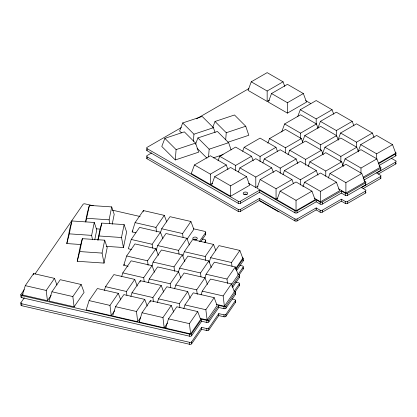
<?xml version="1.0" encoding="UTF-8"?>
<svg xmlns="http://www.w3.org/2000/svg" width="417" height="417" viewBox="0 0 417 417"><rect width="100%" height="100%" fill="white"/><g stroke="black" fill="none" stroke-linecap="round" stroke-linejoin="round"><path stroke-width="0.63" d="M175.281 159.951L176.104 149.609L164.856 138.361L161.786 146.456L175.281 159.951L198.659 152.158L195.583 143.114L184.34 131.866L164.856 138.361M193.384 141.311L193.947 134.196L182.703 122.947L179.628 131.042L181.426 132.846M208.542 156.943L209.162 149.187L197.913 137.938L195.5 144.298M225.691 139.836L226.254 132.726L215.01 121.477L212.816 127.258M33.376 274.824L33.605 273.573L54.507 278.374L56.978 285.014M143.167 211.82L143.396 210.569L164.298 215.37L166.769 222.011M140.102 281.939L140.326 280.688L161.228 285.489L163.699 292.124M150.136 301.95L150.365 300.699L171.267 305.499L173.738 312.135M80.841 244.518L66.798 243.564L69.947 228.083L71.917 220.958L94.258 222.47L96.754 229.903L94.737 239.811M66.798 243.564L69.295 233.854L71.917 220.958M77.234 261.277L80.382 245.801L82.352 238.67L104.698 240.187L107.19 247.62L104.041 263.096L77.234 261.277L79.73 251.566L82.352 238.67M85.511 221.813L87.403 212.529L89.374 205.399L111.714 206.915L114.211 214.348L112.194 224.252M85.813 221.938L89.374 205.399M92.496 239.749L91.636 235.37L94.258 222.47M97.792 240.129L99.809 230.226L101.779 223.095L124.12 224.607L126.617 232.04L123.468 247.521L106.231 246.353M98.063 240.239L101.779 223.095M104.041 263.096L102.071 253.083L104.698 240.187M109.833 223.569L109.092 219.811L111.714 206.915M123.468 247.521L121.493 237.508L124.12 224.607M51.14 295.335L47.444 300.699L22.367 294.939L25.286 285.64L33.605 273.573M51.943 291.764L49.018 301.064L74.101 306.823L84.083 292.343L81.159 284.498L60.262 279.698L51.943 291.764L72.845 296.565L81.159 284.498M120.768 299.969L118.298 293.328L97.396 288.528L89.082 300.594L86.157 309.894L111.24 315.653L114.566 310.827M104.37 290.388L105.537 286.672L113.851 274.605L134.754 279.406L137.224 286.041M135.916 232.801L132.158 231.935L135.077 222.636L143.396 210.569M162.932 238.842L160.462 232.206L139.559 227.401L131.246 239.467L128.321 248.767L131.459 249.486M128.113 266.286L123.724 265.275L126.648 255.981L134.967 243.914L155.864 248.714L158.34 255.35M121.644 276.612L122.812 272.89L131.131 260.823L152.033 265.629L154.504 272.265M147.243 306.052L144.772 299.411L123.87 294.611L115.556 306.677L112.632 315.977L137.714 321.736L140.67 317.446M130.844 296.471L132.012 292.755L140.326 280.688M160.331 233.093L161.697 228.751L170.016 216.684L190.913 221.49L193.837 229.334L187.181 238.988M156.13 250.534L157.689 245.577L166.002 233.51L186.905 238.31L189.375 244.951M151.955 265.78L153.122 262.058L161.442 249.992L182.338 254.797L184.814 261.433M148.118 282.695L149.286 278.973L157.605 266.906L178.507 271.712L180.754 277.743M167.535 322.998L164.209 327.825L139.127 322.06L142.046 312.766L150.365 300.699M157.334 302.56L158.507 298.838L166.821 286.771L187.723 291.577L190.194 298.212M182.948 256.033L184.314 251.696L192.633 239.629L213.53 244.43L215.777 250.466M178.252 272.489L179.618 268.147L187.937 256.08L208.834 260.886L211.31 267.521M174.614 288.783L175.781 285.061L184.1 272.994L205.002 277.795L207.473 284.436M165.58 328.137L168.499 318.843L176.818 306.776L197.721 311.577L200.64 319.422L190.663 333.902L165.58 328.137L166.32 327.069M183.788 308.637L184.96 304.916L193.274 292.849L214.176 297.655L217.101 305.499L207.119 319.98L200.223 318.395M209.084 262.663L210.642 257.701L218.961 245.634L239.858 250.44L242.783 258.285L235.391 269.007M204.903 277.946L206.071 274.224L214.39 262.157L235.287 266.963L238.211 274.808L231.555 284.462M201.067 294.861L202.235 291.139L210.554 279.072L231.456 283.873L234.375 291.718L224.393 306.198L216.246 304.327M227.963 169.531L226.264 164.96L210.356 155.776L194.452 164.96L191.273 173.529L210.356 184.549L212.602 183.256M218.018 160.837L219.712 156.266L235.621 147.086L251.524 156.266L253.223 160.837M214.708 176.657L211.528 185.226L230.617 196.245L249.705 185.226L246.52 176.657L230.617 167.472L214.708 176.657L230.617 185.836L246.52 176.657M284.759 86.392L283.065 81.821L267.156 72.636L251.253 81.821L248.068 90.39L267.156 101.414L269.403 100.116M242.673 151.303L244.159 147.3L260.062 138.116L275.971 147.3L277.456 151.303M238.404 171.872L239.89 167.874L255.793 158.689L271.702 167.874L273.396 172.445M271.535 93.533L268.355 102.102L287.443 113.122L306.531 102.102L303.347 93.533L287.443 84.349L271.535 93.533L287.443 102.718L303.347 93.533M267.85 143.151L269.549 138.58L285.452 129.395L301.361 138.58L302.846 142.578M262.819 162.932L264.305 158.934L280.214 149.75L296.117 158.934L297.816 163.506M293.453 183.574L291.968 179.571L276.059 170.391L260.156 179.571L256.971 188.145L276.059 199.164L277.743 198.19M281.663 131.965L284.634 123.964L300.537 114.784L316.446 123.964L317.931 127.967M297.728 116.588L300.271 109.734L316.18 100.549L332.088 109.734L333.782 114.305M288.001 154.78L289.695 150.209L305.604 141.024L321.507 150.209L323.206 154.78M282.987 174.572L284.467 170.574L300.376 161.389L316.284 170.574L317.978 175.145M280.125 191.158L276.945 199.727L296.034 210.747L315.122 199.727L311.937 191.158L296.034 181.974L280.125 191.158L296.034 200.342L311.937 191.158M302.445 141.884L304.78 135.598L320.689 126.414L336.592 135.598L338.291 140.169M317.874 128.222L320.423 121.363L336.326 112.183L352.235 121.363L353.929 125.934M308.163 166.425L309.862 161.853L325.766 152.669L341.674 161.853L343.368 166.425M302.904 186.769L304.603 182.198L320.506 173.013L336.415 182.198L339.594 190.767L320.506 201.786L314.335 198.226M322.612 153.524L324.942 147.237L340.851 138.058L356.754 147.237L358.453 151.809M338.25 139.294L340.585 133.007L356.493 123.823L372.397 133.007L374.096 137.579M328.294 178.043L329.993 173.472L345.896 164.293L361.805 173.472L364.984 182.047L345.896 193.066L338.599 188.854M342.529 165.721L345.078 158.861L360.981 149.682L376.89 158.861L380.069 167.436L363.228 177.157M358.172 151.486L360.715 144.631L376.624 135.447L392.527 144.631L395.712 153.201L378.308 163.25M234.531 291.332A1.501 0.865 0 0 1 235.37 292.458L225.941 306.13A1.501 0.865 0 0 1 223.992 306.615L218.769 305.416L208.792 319.896A1.501 0.865 0 0 1 206.842 320.381L201.614 319.182L201.614 321.262L191.632 335.742A1.501 0.865 0 0 1 189.688 336.227L21.783 297.649A1.501 0.865 0 0 1 20.944 296.523L20.944 294.444L24.275 289.617M34.992 274.063L83.051 204.346A1.501 0.865 0 0 1 84.995 203.861L93.241 205.753M22.367 294.939L23.102 293.865M232.206 298.999L234.531 299.536A1.501 0.865 0 0 1 235.37 300.662L225.941 314.335A1.501 0.865 0 0 1 223.992 314.819L218.769 313.62L208.792 328.101A1.501 0.865 0 0 1 206.842 328.586L201.614 327.381L201.614 329.341L191.632 343.822A1.501 0.865 0 0 1 189.688 344.306L21.783 305.729A1.501 0.865 0 0 1 20.944 304.608L20.944 302.648L24.275 297.821M47.444 300.699L46.188 290.441L54.507 278.374M132.158 231.935L132.898 230.862M123.724 265.275L124.464 264.206M156.531 231.925L155.979 227.437L164.298 215.37M111.24 315.653L109.979 305.395L118.298 293.328M152.617 248.12L152.142 244.273L160.462 232.206M126.909 295.319L126.44 291.473L134.754 279.406M148.098 265.269L147.55 260.781L155.864 248.714M144.188 281.543L143.714 277.696L152.033 265.629M183.068 237.403L182.599 233.556L190.913 221.49M137.714 321.736L136.453 311.478L144.772 299.411M179.06 254.224L178.585 250.377L186.905 238.31M153.383 301.402L152.909 297.556L161.228 285.489M174.572 271.352L174.025 266.864L182.338 254.797M139.127 322.06L139.867 320.991M170.662 287.626L170.188 283.779L178.507 271.712M199.383 241.631L205.664 232.514A1.501 0.865 0 0 0 204.825 231.393L193.415 228.771M200.858 241.568L205.664 234.599L205.664 232.514M204.554 242.329L205.664 240.718A1.501 0.865 0 0 0 204.825 239.598L202.292 239.014M164.209 327.825L162.948 317.566L171.267 305.499M205.685 260.344L205.216 256.497L213.53 244.43M179.878 307.491L179.404 303.644L187.723 291.577M200.989 276.799L200.52 272.953L208.834 260.886M197.236 294.35L196.683 289.862L205.002 277.795M190.663 333.902L189.401 323.644L197.721 311.577M232.014 266.354L231.544 262.507L239.858 250.44M207.119 319.98L205.857 309.722L214.176 297.655M227.52 283.518L226.973 279.03L235.287 266.963M191.632 335.742L191.632 333.657L201.614 319.182M235.808 269.57L243.2 258.842A1.501 0.865 0 0 0 242.36 257.722M236.548 270.581L243.2 260.927L243.2 258.842M224.393 306.198L223.137 295.94L231.456 283.873M238.024 274.558L243.2 267.047A1.501 0.865 0 0 0 242.36 265.926L239.838 265.342M191.632 343.822L191.632 341.862L201.614 327.381M239.134 274.907L243.2 269.007L243.2 267.047M231.894 286.375L239.285 275.653A1.501 0.865 0 0 0 238.446 274.527M201.614 321.262L206.842 322.461A1.501 0.865 0 0 0 208.792 321.976L218.769 307.496L218.769 305.416M232.629 287.386L239.285 277.732L239.285 275.653M234.109 291.363L239.285 283.852A1.501 0.865 0 0 0 238.446 282.731L235.542 282.064M201.614 329.341L206.842 330.545A1.501 0.865 0 0 0 208.792 330.061L218.769 315.58L218.769 313.62M234.849 292.249L239.285 285.812L239.285 283.852M218.769 307.496L223.992 308.695A1.501 0.865 0 0 0 225.941 308.21L235.37 294.538L235.37 292.458M218.769 315.58L223.992 316.779A1.501 0.865 0 0 0 225.941 316.294L235.37 302.617L235.37 300.662M181.379 127.56L147.045 147.383A1.501 0.865 0 0 0 147.045 148.608L147.045 150.688L238.237 203.34A1.501 0.865 0 0 0 240.359 203.34L259.447 192.32L294.97 212.832A1.501 0.865 0 0 0 297.092 212.832L316.18 201.812L320.157 204.106A1.501 0.865 0 0 0 322.278 204.106L341.367 193.087L345.344 195.38A1.501 0.865 0 0 0 347.46 195.38L365.485 184.976A1.501 0.865 0 0 0 365.871 184.137M196.579 118.788L248.923 88.566M151.548 152.987L147.045 155.588A1.501 0.865 0 0 0 147.045 156.813L147.045 158.773L238.237 211.424A1.501 0.865 0 0 0 240.359 211.424L259.447 200.405L294.97 220.911A1.501 0.865 0 0 0 297.092 220.911L316.18 209.892L320.157 212.185A1.501 0.865 0 0 0 322.278 212.185L341.367 201.166L345.344 203.465A1.501 0.865 0 0 0 347.46 203.465L365.485 193.055A1.501 0.865 0 0 0 365.871 192.221M251.253 81.821L267.156 91.005L283.065 81.821M194.452 164.96L210.356 174.144L226.264 164.96M219.712 156.266L235.621 165.45L251.524 156.266M300.271 109.734L316.18 118.913L332.088 109.734M244.159 147.3L260.062 156.484L275.971 147.3M284.634 123.964L300.537 133.148L316.446 123.964M269.549 138.58L285.452 147.759L301.361 138.58M239.89 167.874L255.793 177.058L271.702 167.874M320.423 121.363L336.326 130.547L352.235 121.363M264.305 158.934L280.214 168.119L296.117 158.934M304.78 135.598L320.689 144.782L336.592 135.598M248.496 183.251L255.793 187.462L258.04 186.17M289.695 150.209L305.604 159.393L321.507 150.209M147.045 148.608L238.237 201.26A1.501 0.865 0 0 0 240.359 201.26L259.447 190.241L294.97 210.747A1.501 0.865 0 0 0 297.092 210.747L316.18 199.727L320.157 202.026A1.501 0.865 0 0 0 322.278 202.026L341.367 191.007L345.344 193.3A1.501 0.865 0 0 0 347.46 193.3L365.485 182.891A1.501 0.865 0 0 0 365.485 181.666L364.489 181.093M340.585 133.007L356.493 142.187L372.397 133.007M260.156 179.571L276.059 188.755L291.968 179.571M147.045 156.813L238.237 209.464A1.501 0.865 0 0 0 240.359 209.464L259.447 198.445L294.97 218.951A1.501 0.865 0 0 0 297.092 218.951L316.18 207.932L320.157 210.231A1.501 0.865 0 0 0 322.278 210.231L341.367 199.211L345.344 201.505A1.501 0.865 0 0 0 347.46 201.505L365.485 191.095A1.501 0.865 0 0 0 365.485 189.871L361.513 187.577L380.601 176.558A1.501 0.865 0 0 0 380.601 175.333L376.624 173.034L395.712 162.015A1.501 0.865 0 0 0 395.712 160.79L391.209 158.194M259.848 200.634L259.551 200.806L278.639 211.826L278.937 211.654M284.467 170.574L300.376 179.758L316.284 170.574M324.942 147.237L340.851 156.422L356.754 147.237M309.862 161.853L325.766 171.033L341.674 161.853M360.715 144.631L376.624 153.81L392.527 144.631M304.603 182.198L320.506 191.382L336.415 182.198M345.078 158.861L360.981 168.046L376.89 158.861M378.308 163.86L395.712 153.81A1.501 0.865 0 0 0 395.712 152.586M329.993 173.472L345.896 182.656L361.805 173.472M379.428 165.294L395.712 155.895A1.501 0.865 0 0 0 395.947 154.848M363.197 178.403L380.601 168.353A1.501 0.865 0 0 0 380.601 167.128L379.11 166.268M363.76 180.16L380.601 170.438A1.501 0.865 0 0 0 380.987 169.599M378.308 174.025L395.712 163.975A1.501 0.865 0 0 0 395.947 162.932M363.197 188.562L380.601 178.518A1.501 0.865 0 0 0 380.987 177.684M182.703 122.947L202.182 116.458L213.431 127.701L215.068 132.528M215.01 121.477L234.49 114.983L245.738 126.231L248.808 135.275L227.896 142.249M193.947 134.196L213.431 127.701M197.913 137.938L217.398 131.444L228.641 142.692L231.101 149.927M226.254 132.726L245.738 126.231M176.104 149.609L195.583 143.114M209.162 149.187L228.641 142.692M213.259 157.892L223.105 154.608M86.752 218.294L109.092 219.811M96.379 228.829L100.21 229.089M69.295 233.854L91.636 235.37M99.152 235.991L121.493 237.508M79.73 251.566L102.071 253.083M112.262 210.126L140.159 216.532M135.077 222.636L155.979 227.437M161.697 228.751L182.599 233.556M131.246 239.467L152.142 244.273M157.689 245.577L178.585 250.377M184.314 251.696L205.216 256.497M210.642 257.701L231.544 262.507M126.648 255.981L147.55 260.781M153.122 262.058L174.025 266.864M179.618 268.147L200.52 272.953M206.071 274.224L226.973 279.03M122.812 272.89L143.714 277.696M149.286 278.973L170.188 283.779M175.781 285.061L196.683 289.862M202.235 291.139L223.137 295.94M105.537 286.672L126.44 291.473M132.012 292.755L152.909 297.556M158.507 298.838L179.404 303.644M184.96 304.916L205.857 309.722M25.286 285.64L46.188 290.441M89.082 300.594L109.979 305.395M115.556 306.677L136.453 311.478M142.046 312.766L162.948 317.566M168.499 318.843L189.401 323.644M20.944 294.444A1.501 0.865 0 0 0 21.783 295.57L189.688 334.142A1.501 0.865 0 0 0 191.632 333.657M20.944 302.648A1.501 0.865 0 0 0 21.783 303.774L189.688 342.347A1.501 0.865 0 0 0 191.632 341.862M305.645 100.591L310.712 103.515M197.09 148.285L206.988 158.179M72.845 296.565L74.101 306.823M395.712 153.81L395.712 155.895M395.712 162.015L395.712 163.975M380.601 168.353L380.601 170.438M380.601 176.558L380.601 178.518M376.624 153.81L376.624 159.018M365.485 182.891L365.485 184.976M365.485 191.095L365.485 193.055M360.981 168.046L360.981 173.248M356.493 142.187L356.493 147.394M347.46 193.3L347.46 195.38M347.46 201.505L347.46 203.465M345.896 182.656L345.896 193.066M345.344 193.3L345.344 195.38M345.344 201.505L345.344 203.465M341.367 191.007L341.367 193.087M341.367 199.211L341.367 201.166M340.851 156.422L340.851 161.629M336.326 130.547L336.326 136.401M325.766 171.033L325.766 176.24M322.278 202.026L322.278 204.106M322.278 210.231L322.278 212.185M320.689 144.782L320.689 149.984M320.506 191.382L320.506 201.786M320.157 202.026L320.157 204.106M320.157 210.231L320.157 212.185M316.18 118.913L316.18 124.12M316.18 199.727L316.18 201.812M316.18 207.932L316.18 209.892M305.604 159.393L305.604 165.247M300.537 133.148L300.537 138.355M300.376 179.758L300.376 184.96M297.092 210.747L297.092 212.832M297.092 218.951L297.092 220.911M296.034 200.342L296.034 210.747M294.97 210.747L294.97 212.832M294.97 218.951L294.97 220.911M287.443 102.718L287.443 113.122M285.452 147.759L285.452 152.966M280.214 168.119L280.214 173.321M276.059 188.755L276.059 199.164M267.156 91.005L267.156 101.414M260.062 156.484L260.062 161.687M259.447 190.241L259.447 192.32M259.447 198.445L259.447 200.405M255.793 177.058L255.793 187.462M240.359 201.26L240.359 203.34M240.359 209.464L240.359 211.424M238.237 201.26L238.237 203.34M238.237 209.464L238.237 211.424M235.621 165.45L235.621 170.657M230.617 185.836L230.617 196.245M225.941 306.13L225.941 308.21M225.941 314.335L225.941 316.294M223.992 306.615L223.992 308.695M223.992 314.819L223.992 316.779M210.356 174.144L210.356 184.549M208.792 319.896L208.792 321.976M208.792 328.101L208.792 330.061M206.842 320.381L206.842 322.461M206.842 328.586L206.842 330.545M205.664 240.718L205.664 242.678A1.501 0.865 0 0 0 205.451 241.824M189.688 334.142L189.688 336.227M189.688 342.347L189.688 344.306M21.783 295.57L21.783 297.649M21.783 303.774L21.783 305.729M193.238 239.66A2.252 1.298 0 0 1 196.803 239.629M239.066 284.957A1.501 0.865 0 0 1 239.285 285.812M242.986 268.152A1.501 0.865 0 0 1 243.2 269.007M235.355 301.955A1.501 0.865 0 0 1 235.37 302.617M242.986 260.067A1.501 0.865 0 0 1 243.2 260.927M239.066 276.878A1.501 0.865 0 0 1 239.285 277.732M205.451 233.739A1.501 0.865 0 0 1 205.664 234.599M235.355 293.876A1.501 0.865 0 0 1 235.37 294.538M147.045 158.773A1.501 0.865 0 0 1 147.045 157.548M147.045 150.688A1.501 0.865 0 0 1 147.045 149.463M243.851 194.478A2.252 1.298 0 0 1 247.036 194.478M193.697 239.394A2.252 1.298 0 0 0 197.272 238.503A2.252 1.298 0 0 0 194.15 237.164A2.252 1.298 0 0 0 193.697 239.394M244.32 194.442A2.252 1.298 0 0 0 247.693 193.316A2.252 1.298 0 0 0 244.32 192.19A2.252 1.298 0 0 0 244.32 194.442"/></g></svg>
